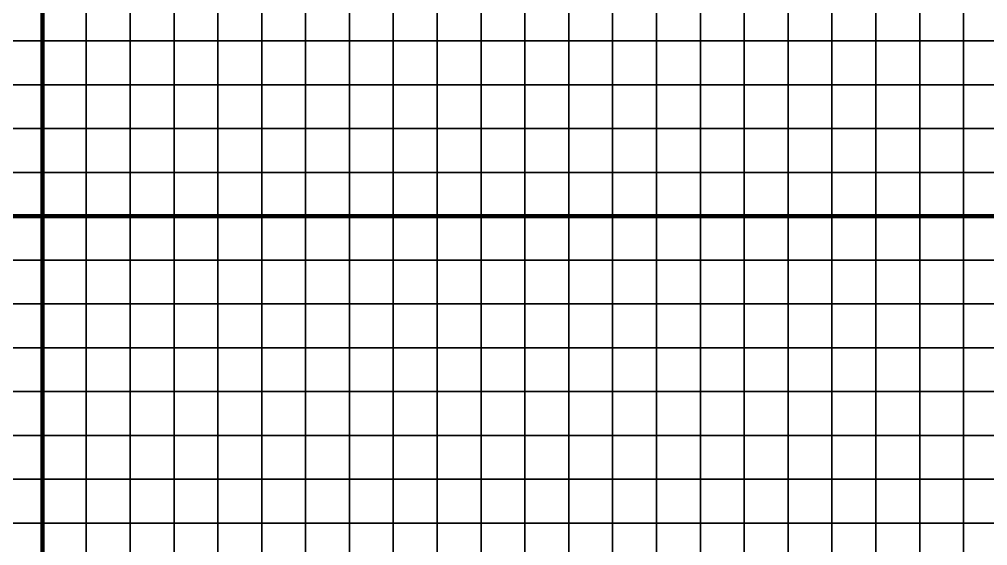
# Model space of a CAD drawing. Header units: metres. Extents: x -742423 to -738655, y -224537 to -222616.
# Drawn here: x -739560.6 to -739339.8, y -224292.1 to -224172 of the extents above; entities that cross this region are included whole.
import ezdxf

# ---------------------------------------------------------------- set-up
doc = ezdxf.new("R2010")
doc.units = ezdxf.units.M
doc.header["$MEASUREMENT"] = 0
doc.layers.add('AREAS', color=3, linetype='Continuous')
doc.layers.add('TILES', color=5, linetype='Continuous')

# ---------------------------------------------------------------- blocks, each defined once
blk = doc.blocks.new('NWN_32x32_Area')
at = {"layer": 'AREAS', "const_width": 1}
blk.add_lwpolyline([(-734505.06, -224756.53), (-734205.06, -224756.53), (-734205.06, -225076.53), (-734505.06, -225076.53)], close=True, dxfattribs=at)
at = {"layer": 'TILES', "flags": 128}
for points in [[(-734505.06, -224766.53), (-734505.06, -224756.53), (-734495.06, -224756.53), (-734495.06, -224766.53)], [(-734495.06, -224766.53), (-734495.06, -224756.53), (-734485.06, -224756.53), (-734485.06, -224766.53)], [(-734485.06, -224766.53), (-734485.06, -224756.53), (-734475.06, -224756.53), (-734475.06, -224766.53)], [(-734475.06, -224766.53), (-734475.06, -224756.53), (-734465.06, -224756.53), (-734465.06, -224766.53)], [(-734465.06, -224766.53), (-734465.06, -224756.53), (-734455.06, -224756.53), (-734455.06, -224766.53)], [(-734455.06, -224766.53), (-734455.06, -224756.53), (-734445.06, -224756.53), (-734445.06, -224766.53)], [(-734445.06, -224766.53), (-734445.06, -224756.53), (-734435.06, -224756.53), (-734435.06, -224766.53)], [(-734435.06, -224766.53), (-734435.06, -224756.53), (-734425.06, -224756.53), (-734425.06, -224766.53)], [(-734425.06, -224766.53), (-734425.06, -224756.53), (-734415.06, -224756.53), (-734415.06, -224766.53)], [(-734415.06, -224766.53), (-734415.06, -224756.53), (-734405.06, -224756.53), (-734405.06, -224766.53)], [(-734405.06, -224766.53), (-734405.06, -224756.53), (-734395.06, -224756.53), (-734395.06, -224766.53)], [(-734395.06, -224766.53), (-734395.06, -224756.53), (-734385.06, -224756.53), (-734385.06, -224766.53)], [(-734385.06, -224766.53), (-734385.06, -224756.53), (-734375.06, -224756.53), (-734375.06, -224766.53)], [(-734375.06, -224766.53), (-734375.06, -224756.53), (-734365.06, -224756.53), (-734365.06, -224766.53)], [(-734365.06, -224766.53), (-734365.06, -224756.53), (-734355.06, -224756.53), (-734355.06, -224766.53)], [(-734355.06, -224766.53), (-734355.06, -224756.53), (-734345.06, -224756.53), (-734345.06, -224766.53)], [(-734345.06, -224766.53), (-734345.06, -224756.53), (-734335.06, -224756.53), (-734335.06, -224766.53)], [(-734335.06, -224766.53), (-734335.06, -224756.53), (-734325.06, -224756.53), (-734325.06, -224766.53)], [(-734325.06, -224766.53), (-734325.06, -224756.53), (-734315.06, -224756.53), (-734315.06, -224766.53)], [(-734315.06, -224766.53), (-734315.06, -224756.53), (-734305.06, -224756.53), (-734305.06, -224766.53)], [(-734305.06, -224766.53), (-734305.06, -224756.53), (-734295.06, -224756.53), (-734295.06, -224766.53)], [(-734295.06, -224766.53), (-734295.06, -224756.53), (-734285.06, -224756.53), (-734285.06, -224766.53)], [(-734215.06, -224766.53), (-734215.06, -224756.53), (-734205.06, -224756.53), (-734205.06, -224766.53)], [(-734505.06, -224776.53), (-734505.06, -224766.53), (-734495.06, -224766.53), (-734495.06, -224776.53)], [(-734495.06, -224776.53), (-734495.06, -224766.53), (-734485.06, -224766.53), (-734485.06, -224776.53)], [(-734485.06, -224776.53), (-734485.06, -224766.53), (-734475.06, -224766.53), (-734475.06, -224776.53)], [(-734475.06, -224776.53), (-734475.06, -224766.53), (-734465.06, -224766.53), (-734465.06, -224776.53)], [(-734465.06, -224776.53), (-734465.06, -224766.53), (-734455.06, -224766.53), (-734455.06, -224776.53)], [(-734455.06, -224776.53), (-734455.06, -224766.53), (-734445.06, -224766.53), (-734445.06, -224776.53)], [(-734445.06, -224776.53), (-734445.06, -224766.53), (-734435.06, -224766.53), (-734435.06, -224776.53)], [(-734435.06, -224776.53), (-734435.06, -224766.53), (-734425.06, -224766.53), (-734425.06, -224776.53)], [(-734425.06, -224776.53), (-734425.06, -224766.53), (-734415.06, -224766.53), (-734415.06, -224776.53)], [(-734415.06, -224776.53), (-734415.06, -224766.53), (-734405.06, -224766.53), (-734405.06, -224776.53)], [(-734405.06, -224776.53), (-734405.06, -224766.53), (-734395.06, -224766.53), (-734395.06, -224776.53)], [(-734395.06, -224776.53), (-734395.06, -224766.53), (-734385.06, -224766.53), (-734385.06, -224776.53)], [(-734385.06, -224776.53), (-734385.06, -224766.53), (-734375.06, -224766.53), (-734375.06, -224776.53)], [(-734375.06, -224776.53), (-734375.06, -224766.53), (-734365.06, -224766.53), (-734365.06, -224776.53)], [(-734365.06, -224776.53), (-734365.06, -224766.53), (-734355.06, -224766.53), (-734355.06, -224776.53)], [(-734355.06, -224776.53), (-734355.06, -224766.53), (-734345.06, -224766.53), (-734345.06, -224776.53)], [(-734345.06, -224776.53), (-734345.06, -224766.53), (-734335.06, -224766.53), (-734335.06, -224776.53)], [(-734335.06, -224776.53), (-734335.06, -224766.53), (-734325.06, -224766.53), (-734325.06, -224776.53)], [(-734325.06, -224776.53), (-734325.06, -224766.53), (-734315.06, -224766.53), (-734315.06, -224776.53)], [(-734315.06, -224776.53), (-734315.06, -224766.53), (-734305.06, -224766.53), (-734305.06, -224776.53)], [(-734305.06, -224776.53), (-734305.06, -224766.53), (-734295.06, -224766.53), (-734295.06, -224776.53)], [(-734295.06, -224776.53), (-734295.06, -224766.53), (-734285.06, -224766.53), (-734285.06, -224776.53)], [(-734215.06, -224776.53), (-734215.06, -224766.53), (-734205.06, -224766.53), (-734205.06, -224776.53)], [(-734505.06, -224786.53), (-734505.06, -224776.53), (-734495.06, -224776.53), (-734495.06, -224786.53)], [(-734495.06, -224786.53), (-734495.06, -224776.53), (-734485.06, -224776.53), (-734485.06, -224786.53)], [(-734485.06, -224786.53), (-734485.06, -224776.53), (-734475.06, -224776.53), (-734475.06, -224786.53)], [(-734475.06, -224786.53), (-734475.06, -224776.53), (-734465.06, -224776.53), (-734465.06, -224786.53)], [(-734465.06, -224786.53), (-734465.06, -224776.53), (-734455.06, -224776.53), (-734455.06, -224786.53)], [(-734455.06, -224786.53), (-734455.06, -224776.53), (-734445.06, -224776.53), (-734445.06, -224786.53)], [(-734445.06, -224786.53), (-734445.06, -224776.53), (-734435.06, -224776.53), (-734435.06, -224786.53)], [(-734435.06, -224786.53), (-734435.06, -224776.53), (-734425.06, -224776.53), (-734425.06, -224786.53)], [(-734425.06, -224786.53), (-734425.06, -224776.53), (-734415.06, -224776.53), (-734415.06, -224786.53)], [(-734415.06, -224786.53), (-734415.06, -224776.53), (-734405.06, -224776.53), (-734405.06, -224786.53)], [(-734405.06, -224786.53), (-734405.06, -224776.53), (-734395.06, -224776.53), (-734395.06, -224786.53)], [(-734395.06, -224786.53), (-734395.06, -224776.53), (-734385.06, -224776.53), (-734385.06, -224786.53)], [(-734385.06, -224786.53), (-734385.06, -224776.53), (-734375.06, -224776.53), (-734375.06, -224786.53)], [(-734375.06, -224786.53), (-734375.06, -224776.53), (-734365.06, -224776.53), (-734365.06, -224786.53)], [(-734365.06, -224786.53), (-734365.06, -224776.53), (-734355.06, -224776.53), (-734355.06, -224786.53)], [(-734355.06, -224786.53), (-734355.06, -224776.53), (-734345.06, -224776.53), (-734345.06, -224786.53)], [(-734345.06, -224786.53), (-734345.06, -224776.53), (-734335.06, -224776.53), (-734335.06, -224786.53)], [(-734335.06, -224786.53), (-734335.06, -224776.53), (-734325.06, -224776.53), (-734325.06, -224786.53)], [(-734325.06, -224786.53), (-734325.06, -224776.53), (-734315.06, -224776.53), (-734315.06, -224786.53)], [(-734315.06, -224786.53), (-734315.06, -224776.53), (-734305.06, -224776.53), (-734305.06, -224786.53)], [(-734305.06, -224786.53), (-734305.06, -224776.53), (-734295.06, -224776.53), (-734295.06, -224786.53)], [(-734295.06, -224786.53), (-734295.06, -224776.53), (-734285.06, -224776.53), (-734285.06, -224786.53)], [(-734215.06, -224786.53), (-734215.06, -224776.53), (-734205.06, -224776.53), (-734205.06, -224786.53)], [(-734505.06, -224796.53), (-734505.06, -224786.53), (-734495.06, -224786.53), (-734495.06, -224796.53)], [(-734495.06, -224796.53), (-734495.06, -224786.53), (-734485.06, -224786.53), (-734485.06, -224796.53)], [(-734485.06, -224796.53), (-734485.06, -224786.53), (-734475.06, -224786.53), (-734475.06, -224796.53)], [(-734475.06, -224796.53), (-734475.06, -224786.53), (-734465.06, -224786.53), (-734465.06, -224796.53)], [(-734465.06, -224796.53), (-734465.06, -224786.53), (-734455.06, -224786.53), (-734455.06, -224796.53)], [(-734455.06, -224796.53), (-734455.06, -224786.53), (-734445.06, -224786.53), (-734445.06, -224796.53)], [(-734445.06, -224796.53), (-734445.06, -224786.53), (-734435.06, -224786.53), (-734435.06, -224796.53)], [(-734435.06, -224796.53), (-734435.06, -224786.53), (-734425.06, -224786.53), (-734425.06, -224796.53)], [(-734425.06, -224796.53), (-734425.06, -224786.53), (-734415.06, -224786.53), (-734415.06, -224796.53)], [(-734415.06, -224796.53), (-734415.06, -224786.53), (-734405.06, -224786.53), (-734405.06, -224796.53)], [(-734405.06, -224796.53), (-734405.06, -224786.53), (-734395.06, -224786.53), (-734395.06, -224796.53)], [(-734395.06, -224796.53), (-734395.06, -224786.53), (-734385.06, -224786.53), (-734385.06, -224796.53)], [(-734385.06, -224796.53), (-734385.06, -224786.53), (-734375.06, -224786.53), (-734375.06, -224796.53)], [(-734375.06, -224796.53), (-734375.06, -224786.53), (-734365.06, -224786.53), (-734365.06, -224796.53)], [(-734365.06, -224796.53), (-734365.06, -224786.53), (-734355.06, -224786.53), (-734355.06, -224796.53)], [(-734355.06, -224796.53), (-734355.06, -224786.53), (-734345.06, -224786.53), (-734345.06, -224796.53)], [(-734345.06, -224796.53), (-734345.06, -224786.53), (-734335.06, -224786.53), (-734335.06, -224796.53)], [(-734335.06, -224796.53), (-734335.06, -224786.53), (-734325.06, -224786.53), (-734325.06, -224796.53)], [(-734325.06, -224796.53), (-734325.06, -224786.53), (-734315.06, -224786.53), (-734315.06, -224796.53)], [(-734315.06, -224796.53), (-734315.06, -224786.53), (-734305.06, -224786.53), (-734305.06, -224796.53)], [(-734305.06, -224796.53), (-734305.06, -224786.53), (-734295.06, -224786.53), (-734295.06, -224796.53)], [(-734295.06, -224796.53), (-734295.06, -224786.53), (-734285.06, -224786.53), (-734285.06, -224796.53)], [(-734215.06, -224796.53), (-734215.06, -224786.53), (-734205.06, -224786.53), (-734205.06, -224796.53)], [(-734505.06, -224806.53), (-734505.06, -224796.53), (-734495.06, -224796.53), (-734495.06, -224806.53)], [(-734495.06, -224806.53), (-734495.06, -224796.53), (-734485.06, -224796.53), (-734485.06, -224806.53)], [(-734485.06, -224806.53), (-734485.06, -224796.53), (-734475.06, -224796.53), (-734475.06, -224806.53)], [(-734475.06, -224806.53), (-734475.06, -224796.53), (-734465.06, -224796.53), (-734465.06, -224806.53)], [(-734465.06, -224806.53), (-734465.06, -224796.53), (-734455.06, -224796.53), (-734455.06, -224806.53)], [(-734455.06, -224806.53), (-734455.06, -224796.53), (-734445.06, -224796.53), (-734445.06, -224806.53)], [(-734445.06, -224806.53), (-734445.06, -224796.53), (-734435.06, -224796.53), (-734435.06, -224806.53)], [(-734435.06, -224806.53), (-734435.06, -224796.53), (-734425.06, -224796.53), (-734425.06, -224806.53)], [(-734425.06, -224806.53), (-734425.06, -224796.53), (-734415.06, -224796.53), (-734415.06, -224806.53)], [(-734415.06, -224806.53), (-734415.06, -224796.53), (-734405.06, -224796.53), (-734405.06, -224806.53)], [(-734405.06, -224806.53), (-734405.06, -224796.53), (-734395.06, -224796.53), (-734395.06, -224806.53)], [(-734395.06, -224806.53), (-734395.06, -224796.53), (-734385.06, -224796.53), (-734385.06, -224806.53)], [(-734385.06, -224806.53), (-734385.06, -224796.53), (-734375.06, -224796.53), (-734375.06, -224806.53)], [(-734375.06, -224806.53), (-734375.06, -224796.53), (-734365.06, -224796.53), (-734365.06, -224806.53)], [(-734365.06, -224806.53), (-734365.06, -224796.53), (-734355.06, -224796.53), (-734355.06, -224806.53)], [(-734355.06, -224806.53), (-734355.06, -224796.53), (-734345.06, -224796.53), (-734345.06, -224806.53)], [(-734345.06, -224806.53), (-734345.06, -224796.53), (-734335.06, -224796.53), (-734335.06, -224806.53)], [(-734335.06, -224806.53), (-734335.06, -224796.53), (-734325.06, -224796.53), (-734325.06, -224806.53)], [(-734325.06, -224806.53), (-734325.06, -224796.53), (-734315.06, -224796.53), (-734315.06, -224806.53)], [(-734315.06, -224806.53), (-734315.06, -224796.53), (-734305.06, -224796.53), (-734305.06, -224806.53)], [(-734305.06, -224806.53), (-734305.06, -224796.53), (-734295.06, -224796.53), (-734295.06, -224806.53)], [(-734295.06, -224806.53), (-734295.06, -224796.53), (-734285.06, -224796.53), (-734285.06, -224806.53)], [(-734215.06, -224806.53), (-734215.06, -224796.53), (-734205.06, -224796.53), (-734205.06, -224806.53)], [(-734505.06, -224816.53), (-734505.06, -224806.53), (-734495.06, -224806.53), (-734495.06, -224816.53)], [(-734495.06, -224816.53), (-734495.06, -224806.53), (-734485.06, -224806.53), (-734485.06, -224816.53)], [(-734485.06, -224816.53), (-734485.06, -224806.53), (-734475.06, -224806.53), (-734475.06, -224816.53)], [(-734475.06, -224816.53), (-734475.06, -224806.53), (-734465.06, -224806.53), (-734465.06, -224816.53)], [(-734465.06, -224816.53), (-734465.06, -224806.53), (-734455.06, -224806.53), (-734455.06, -224816.53)], [(-734455.06, -224816.53), (-734455.06, -224806.53), (-734445.06, -224806.53), (-734445.06, -224816.53)], [(-734445.06, -224816.53), (-734445.06, -224806.53), (-734435.06, -224806.53), (-734435.06, -224816.53)], [(-734435.06, -224816.53), (-734435.06, -224806.53), (-734425.06, -224806.53), (-734425.06, -224816.53)], [(-734425.06, -224816.53), (-734425.06, -224806.53), (-734415.06, -224806.53), (-734415.06, -224816.53)], [(-734415.06, -224816.53), (-734415.06, -224806.53), (-734405.06, -224806.53), (-734405.06, -224816.53)], [(-734405.06, -224816.53), (-734405.06, -224806.53), (-734395.06, -224806.53), (-734395.06, -224816.53)], [(-734395.06, -224816.53), (-734395.06, -224806.53), (-734385.06, -224806.53), (-734385.06, -224816.53)], [(-734385.06, -224816.53), (-734385.06, -224806.53), (-734375.06, -224806.53), (-734375.06, -224816.53)], [(-734375.06, -224816.53), (-734375.06, -224806.53), (-734365.06, -224806.53), (-734365.06, -224816.53)], [(-734365.06, -224816.53), (-734365.06, -224806.53), (-734355.06, -224806.53), (-734355.06, -224816.53)], [(-734355.06, -224816.53), (-734355.06, -224806.53), (-734345.06, -224806.53), (-734345.06, -224816.53)], [(-734345.06, -224816.53), (-734345.06, -224806.53), (-734335.06, -224806.53), (-734335.06, -224816.53)], [(-734335.06, -224816.53), (-734335.06, -224806.53), (-734325.06, -224806.53), (-734325.06, -224816.53)], [(-734325.06, -224816.53), (-734325.06, -224806.53), (-734315.06, -224806.53), (-734315.06, -224816.53)], [(-734315.06, -224816.53), (-734315.06, -224806.53), (-734305.06, -224806.53), (-734305.06, -224816.53)], [(-734305.06, -224816.53), (-734305.06, -224806.53), (-734295.06, -224806.53), (-734295.06, -224816.53)], [(-734295.06, -224816.53), (-734295.06, -224806.53), (-734285.06, -224806.53), (-734285.06, -224816.53)], [(-734215.06, -224816.53), (-734215.06, -224806.53), (-734205.06, -224806.53), (-734205.06, -224816.53)], [(-734505.06, -224826.53), (-734505.06, -224816.53), (-734495.06, -224816.53), (-734495.06, -224826.53)], [(-734495.06, -224826.53), (-734495.06, -224816.53), (-734485.06, -224816.53), (-734485.06, -224826.53)], [(-734485.06, -224826.53), (-734485.06, -224816.53), (-734475.06, -224816.53), (-734475.06, -224826.53)], [(-734475.06, -224826.53), (-734475.06, -224816.53), (-734465.06, -224816.53), (-734465.06, -224826.53)], [(-734465.06, -224826.53), (-734465.06, -224816.53), (-734455.06, -224816.53), (-734455.06, -224826.53)], [(-734455.06, -224826.53), (-734455.06, -224816.53), (-734445.06, -224816.53), (-734445.06, -224826.53)], [(-734445.06, -224826.53), (-734445.06, -224816.53), (-734435.06, -224816.53), (-734435.06, -224826.53)], [(-734435.06, -224826.53), (-734435.06, -224816.53), (-734425.06, -224816.53), (-734425.06, -224826.53)], [(-734425.06, -224826.53), (-734425.06, -224816.53), (-734415.06, -224816.53), (-734415.06, -224826.53)], [(-734415.06, -224826.53), (-734415.06, -224816.53), (-734405.06, -224816.53), (-734405.06, -224826.53)], [(-734405.06, -224826.53), (-734405.06, -224816.53), (-734395.06, -224816.53), (-734395.06, -224826.53)], [(-734395.06, -224826.53), (-734395.06, -224816.53), (-734385.06, -224816.53), (-734385.06, -224826.53)], [(-734385.06, -224826.53), (-734385.06, -224816.53), (-734375.06, -224816.53), (-734375.06, -224826.53)], [(-734375.06, -224826.53), (-734375.06, -224816.53), (-734365.06, -224816.53), (-734365.06, -224826.53)], [(-734365.06, -224826.53), (-734365.06, -224816.53), (-734355.06, -224816.53), (-734355.06, -224826.53)], [(-734355.06, -224826.53), (-734355.06, -224816.53), (-734345.06, -224816.53), (-734345.06, -224826.53)], [(-734345.06, -224826.53), (-734345.06, -224816.53), (-734335.06, -224816.53), (-734335.06, -224826.53)], [(-734335.06, -224826.53), (-734335.06, -224816.53), (-734325.06, -224816.53), (-734325.06, -224826.53)], [(-734325.06, -224826.53), (-734325.06, -224816.53), (-734315.06, -224816.53), (-734315.06, -224826.53)], [(-734315.06, -224826.53), (-734315.06, -224816.53), (-734305.06, -224816.53), (-734305.06, -224826.53)], [(-734305.06, -224826.53), (-734305.06, -224816.53), (-734295.06, -224816.53), (-734295.06, -224826.53)], [(-734295.06, -224826.53), (-734295.06, -224816.53), (-734285.06, -224816.53), (-734285.06, -224826.53)], [(-734215.06, -224826.53), (-734215.06, -224816.53), (-734205.06, -224816.53), (-734205.06, -224826.53)], [(-734505.06, -224836.53), (-734505.06, -224826.53), (-734495.06, -224826.53), (-734495.06, -224836.53)], [(-734495.06, -224836.53), (-734495.06, -224826.53), (-734485.06, -224826.53), (-734485.06, -224836.53)], [(-734485.06, -224836.53), (-734485.06, -224826.53), (-734475.06, -224826.53), (-734475.06, -224836.53)], [(-734475.06, -224836.53), (-734475.06, -224826.53), (-734465.06, -224826.53), (-734465.06, -224836.53)], [(-734465.06, -224836.53), (-734465.06, -224826.53), (-734455.06, -224826.53), (-734455.06, -224836.53)], [(-734455.06, -224836.53), (-734455.06, -224826.53), (-734445.06, -224826.53), (-734445.06, -224836.53)], [(-734445.06, -224836.53), (-734445.06, -224826.53), (-734435.06, -224826.53), (-734435.06, -224836.53)], [(-734435.06, -224836.53), (-734435.06, -224826.53), (-734425.06, -224826.53), (-734425.06, -224836.53)], [(-734425.06, -224836.53), (-734425.06, -224826.53), (-734415.06, -224826.53), (-734415.06, -224836.53)], [(-734415.06, -224836.53), (-734415.06, -224826.53), (-734405.06, -224826.53), (-734405.06, -224836.53)], [(-734405.06, -224836.53), (-734405.06, -224826.53), (-734395.06, -224826.53), (-734395.06, -224836.53)], [(-734395.06, -224836.53), (-734395.06, -224826.53), (-734385.06, -224826.53), (-734385.06, -224836.53)], [(-734385.06, -224836.53), (-734385.06, -224826.53), (-734375.06, -224826.53), (-734375.06, -224836.53)], [(-734375.06, -224836.53), (-734375.06, -224826.53), (-734365.06, -224826.53), (-734365.06, -224836.53)], [(-734365.06, -224836.53), (-734365.06, -224826.53), (-734355.06, -224826.53), (-734355.06, -224836.53)], [(-734355.06, -224836.53), (-734355.06, -224826.53), (-734345.06, -224826.53), (-734345.06, -224836.53)], [(-734345.06, -224836.53), (-734345.06, -224826.53), (-734335.06, -224826.53), (-734335.06, -224836.53)], [(-734335.06, -224836.53), (-734335.06, -224826.53), (-734325.06, -224826.53), (-734325.06, -224836.53)], [(-734325.06, -224836.53), (-734325.06, -224826.53), (-734315.06, -224826.53), (-734315.06, -224836.53)], [(-734315.06, -224836.53), (-734315.06, -224826.53), (-734305.06, -224826.53), (-734305.06, -224836.53)], [(-734305.06, -224836.53), (-734305.06, -224826.53), (-734295.06, -224826.53), (-734295.06, -224836.53)], [(-734295.06, -224836.53), (-734295.06, -224826.53), (-734285.06, -224826.53), (-734285.06, -224836.53)], [(-734215.06, -224836.53), (-734215.06, -224826.53), (-734205.06, -224826.53), (-734205.06, -224836.53)], [(-734505.06, -225036.53), (-734505.06, -225026.53), (-734495.06, -225026.53), (-734495.06, -225036.53)], [(-734495.06, -225036.53), (-734495.06, -225026.53), (-734485.06, -225026.53), (-734485.06, -225036.53)], [(-734485.06, -225036.53), (-734485.06, -225026.53), (-734475.06, -225026.53), (-734475.06, -225036.53)], [(-734475.06, -225036.53), (-734475.06, -225026.53), (-734465.06, -225026.53), (-734465.06, -225036.53)], [(-734465.06, -225036.53), (-734465.06, -225026.53), (-734455.06, -225026.53), (-734455.06, -225036.53)], [(-734455.06, -225036.53), (-734455.06, -225026.53), (-734445.06, -225026.53), (-734445.06, -225036.53)], [(-734445.06, -225036.53), (-734445.06, -225026.53), (-734435.06, -225026.53), (-734435.06, -225036.53)], [(-734435.06, -225036.53), (-734435.06, -225026.53), (-734425.06, -225026.53), (-734425.06, -225036.53)], [(-734425.06, -225036.53), (-734425.06, -225026.53), (-734415.06, -225026.53), (-734415.06, -225036.53)], [(-734415.06, -225036.53), (-734415.06, -225026.53), (-734405.06, -225026.53), (-734405.06, -225036.53)], [(-734405.06, -225036.53), (-734405.06, -225026.53), (-734395.06, -225026.53), (-734395.06, -225036.53)], [(-734395.06, -225036.53), (-734395.06, -225026.53), (-734385.06, -225026.53), (-734385.06, -225036.53)], [(-734385.06, -225036.53), (-734385.06, -225026.53), (-734375.06, -225026.53), (-734375.06, -225036.53)], [(-734375.06, -225036.53), (-734375.06, -225026.53), (-734365.06, -225026.53), (-734365.06, -225036.53)], [(-734365.06, -225036.53), (-734365.06, -225026.53), (-734355.06, -225026.53), (-734355.06, -225036.53)], [(-734355.06, -225036.53), (-734355.06, -225026.53), (-734345.06, -225026.53), (-734345.06, -225036.53)], [(-734345.06, -225036.53), (-734345.06, -225026.53), (-734335.06, -225026.53), (-734335.06, -225036.53)], [(-734335.06, -225036.53), (-734335.06, -225026.53), (-734325.06, -225026.53), (-734325.06, -225036.53)], [(-734325.06, -225036.53), (-734325.06, -225026.53), (-734315.06, -225026.53), (-734315.06, -225036.53)], [(-734315.06, -225036.53), (-734315.06, -225026.53), (-734305.06, -225026.53), (-734305.06, -225036.53)], [(-734305.06, -225036.53), (-734305.06, -225026.53), (-734295.06, -225026.53), (-734295.06, -225036.53)], [(-734295.06, -225036.53), (-734295.06, -225026.53), (-734285.06, -225026.53), (-734285.06, -225036.53)], [(-734215.06, -225036.53), (-734215.06, -225026.53), (-734205.06, -225026.53), (-734205.06, -225036.53)], [(-734505.06, -225046.53), (-734505.06, -225036.53), (-734495.06, -225036.53), (-734495.06, -225046.53)], [(-734495.06, -225046.53), (-734495.06, -225036.53), (-734485.06, -225036.53), (-734485.06, -225046.53)], [(-734485.06, -225046.53), (-734485.06, -225036.53), (-734475.06, -225036.53), (-734475.06, -225046.53)], [(-734475.06, -225046.53), (-734475.06, -225036.53), (-734465.06, -225036.53), (-734465.06, -225046.53)], [(-734465.06, -225046.53), (-734465.06, -225036.53), (-734455.06, -225036.53), (-734455.06, -225046.53)], [(-734455.06, -225046.53), (-734455.06, -225036.53), (-734445.06, -225036.53), (-734445.06, -225046.53)], [(-734445.06, -225046.53), (-734445.06, -225036.53), (-734435.06, -225036.53), (-734435.06, -225046.53)], [(-734435.06, -225046.53), (-734435.06, -225036.53), (-734425.06, -225036.53), (-734425.06, -225046.53)], [(-734425.06, -225046.53), (-734425.06, -225036.53), (-734415.06, -225036.53), (-734415.06, -225046.53)], [(-734415.06, -225046.53), (-734415.06, -225036.53), (-734405.06, -225036.53), (-734405.06, -225046.53)], [(-734405.06, -225046.53), (-734405.06, -225036.53), (-734395.06, -225036.53), (-734395.06, -225046.53)], [(-734395.06, -225046.53), (-734395.06, -225036.53), (-734385.06, -225036.53), (-734385.06, -225046.53)], [(-734385.06, -225046.53), (-734385.06, -225036.53), (-734375.06, -225036.53), (-734375.06, -225046.53)], [(-734375.06, -225046.53), (-734375.06, -225036.53), (-734365.06, -225036.53), (-734365.06, -225046.53)], [(-734365.06, -225046.53), (-734365.06, -225036.53), (-734355.06, -225036.53), (-734355.06, -225046.53)], [(-734355.06, -225046.53), (-734355.06, -225036.53), (-734345.06, -225036.53), (-734345.06, -225046.53)], [(-734345.06, -225046.53), (-734345.06, -225036.53), (-734335.06, -225036.53), (-734335.06, -225046.53)], [(-734335.06, -225046.53), (-734335.06, -225036.53), (-734325.06, -225036.53), (-734325.06, -225046.53)], [(-734325.06, -225046.53), (-734325.06, -225036.53), (-734315.06, -225036.53), (-734315.06, -225046.53)], [(-734315.06, -225046.53), (-734315.06, -225036.53), (-734305.06, -225036.53), (-734305.06, -225046.53)], [(-734305.06, -225046.53), (-734305.06, -225036.53), (-734295.06, -225036.53), (-734295.06, -225046.53)], [(-734295.06, -225046.53), (-734295.06, -225036.53), (-734285.06, -225036.53), (-734285.06, -225046.53)], [(-734215.06, -225046.53), (-734215.06, -225036.53), (-734205.06, -225036.53), (-734205.06, -225046.53)], [(-734505.06, -225056.53), (-734505.06, -225046.53), (-734495.06, -225046.53), (-734495.06, -225056.53)], [(-734495.06, -225056.53), (-734495.06, -225046.53), (-734485.06, -225046.53), (-734485.06, -225056.53)], [(-734485.06, -225056.53), (-734485.06, -225046.53), (-734475.06, -225046.53), (-734475.06, -225056.53)], [(-734475.06, -225056.53), (-734475.06, -225046.53), (-734465.06, -225046.53), (-734465.06, -225056.53)], [(-734465.06, -225056.53), (-734465.06, -225046.53), (-734455.06, -225046.53), (-734455.06, -225056.53)], [(-734455.06, -225056.53), (-734455.06, -225046.53), (-734445.06, -225046.53), (-734445.06, -225056.53)], [(-734445.06, -225056.53), (-734445.06, -225046.53), (-734435.06, -225046.53), (-734435.06, -225056.53)], [(-734435.06, -225056.53), (-734435.06, -225046.53), (-734425.06, -225046.53), (-734425.06, -225056.53)], [(-734425.06, -225056.53), (-734425.06, -225046.53), (-734415.06, -225046.53), (-734415.06, -225056.53)], [(-734415.06, -225056.53), (-734415.06, -225046.53), (-734405.06, -225046.53), (-734405.06, -225056.53)], [(-734405.06, -225056.53), (-734405.06, -225046.53), (-734395.06, -225046.53), (-734395.06, -225056.53)], [(-734395.06, -225056.53), (-734395.06, -225046.53), (-734385.06, -225046.53), (-734385.06, -225056.53)], [(-734385.06, -225056.53), (-734385.06, -225046.53), (-734375.06, -225046.53), (-734375.06, -225056.53)], [(-734375.06, -225056.53), (-734375.06, -225046.53), (-734365.06, -225046.53), (-734365.06, -225056.53)], [(-734365.06, -225056.53), (-734365.06, -225046.53), (-734355.06, -225046.53), (-734355.06, -225056.53)], [(-734355.06, -225056.53), (-734355.06, -225046.53), (-734345.06, -225046.53), (-734345.06, -225056.53)], [(-734345.06, -225056.53), (-734345.06, -225046.53), (-734335.06, -225046.53), (-734335.06, -225056.53)], [(-734335.06, -225056.53), (-734335.06, -225046.53), (-734325.06, -225046.53), (-734325.06, -225056.53)], [(-734325.06, -225056.53), (-734325.06, -225046.53), (-734315.06, -225046.53), (-734315.06, -225056.53)], [(-734315.06, -225056.53), (-734315.06, -225046.53), (-734305.06, -225046.53), (-734305.06, -225056.53)], [(-734305.06, -225056.53), (-734305.06, -225046.53), (-734295.06, -225046.53), (-734295.06, -225056.53)], [(-734295.06, -225056.53), (-734295.06, -225046.53), (-734285.06, -225046.53), (-734285.06, -225056.53)], [(-734215.06, -225056.53), (-734215.06, -225046.53), (-734205.06, -225046.53), (-734205.06, -225056.53)], [(-734505.06, -225066.53), (-734505.06, -225056.53), (-734495.06, -225056.53), (-734495.06, -225066.53)], [(-734495.06, -225066.53), (-734495.06, -225056.53), (-734485.06, -225056.53), (-734485.06, -225066.53)], [(-734485.06, -225066.53), (-734485.06, -225056.53), (-734475.06, -225056.53), (-734475.06, -225066.53)], [(-734475.06, -225066.53), (-734475.06, -225056.53), (-734465.06, -225056.53), (-734465.06, -225066.53)], [(-734465.06, -225066.53), (-734465.06, -225056.53), (-734455.06, -225056.53), (-734455.06, -225066.53)], [(-734455.06, -225066.53), (-734455.06, -225056.53), (-734445.06, -225056.53), (-734445.06, -225066.53)], [(-734445.06, -225066.53), (-734445.06, -225056.53), (-734435.06, -225056.53), (-734435.06, -225066.53)], [(-734435.06, -225066.53), (-734435.06, -225056.53), (-734425.06, -225056.53), (-734425.06, -225066.53)], [(-734425.06, -225066.53), (-734425.06, -225056.53), (-734415.06, -225056.53), (-734415.06, -225066.53)], [(-734415.06, -225066.53), (-734415.06, -225056.53), (-734405.06, -225056.53), (-734405.06, -225066.53)], [(-734405.06, -225066.53), (-734405.06, -225056.53), (-734395.06, -225056.53), (-734395.06, -225066.53)], [(-734395.06, -225066.53), (-734395.06, -225056.53), (-734385.06, -225056.53), (-734385.06, -225066.53)], [(-734385.06, -225066.53), (-734385.06, -225056.53), (-734375.06, -225056.53), (-734375.06, -225066.53)], [(-734375.06, -225066.53), (-734375.06, -225056.53), (-734365.06, -225056.53), (-734365.06, -225066.53)], [(-734365.06, -225066.53), (-734365.06, -225056.53), (-734355.06, -225056.53), (-734355.06, -225066.53)], [(-734355.06, -225066.53), (-734355.06, -225056.53), (-734345.06, -225056.53), (-734345.06, -225066.53)], [(-734345.06, -225066.53), (-734345.06, -225056.53), (-734335.06, -225056.53), (-734335.06, -225066.53)], [(-734335.06, -225066.53), (-734335.06, -225056.53), (-734325.06, -225056.53), (-734325.06, -225066.53)], [(-734325.06, -225066.53), (-734325.06, -225056.53), (-734315.06, -225056.53), (-734315.06, -225066.53)], [(-734315.06, -225066.53), (-734315.06, -225056.53), (-734305.06, -225056.53), (-734305.06, -225066.53)], [(-734305.06, -225066.53), (-734305.06, -225056.53), (-734295.06, -225056.53), (-734295.06, -225066.53)], [(-734295.06, -225066.53), (-734295.06, -225056.53), (-734285.06, -225056.53), (-734285.06, -225066.53)], [(-734215.06, -225066.53), (-734215.06, -225056.53), (-734205.06, -225056.53), (-734205.06, -225066.53)], [(-734505.06, -225076.53), (-734505.06, -225066.53), (-734495.06, -225066.53), (-734495.06, -225076.53)], [(-734495.06, -225076.53), (-734495.06, -225066.53), (-734485.06, -225066.53), (-734485.06, -225076.53)], [(-734485.06, -225076.53), (-734485.06, -225066.53), (-734475.06, -225066.53), (-734475.06, -225076.53)], [(-734475.06, -225076.53), (-734475.06, -225066.53), (-734465.06, -225066.53), (-734465.06, -225076.53)], [(-734465.06, -225076.53), (-734465.06, -225066.53), (-734455.06, -225066.53), (-734455.06, -225076.53)], [(-734455.06, -225076.53), (-734455.06, -225066.53), (-734445.06, -225066.53), (-734445.06, -225076.53)], [(-734445.06, -225076.53), (-734445.06, -225066.53), (-734435.06, -225066.53), (-734435.06, -225076.53)], [(-734435.06, -225076.53), (-734435.06, -225066.53), (-734425.06, -225066.53), (-734425.06, -225076.53)], [(-734425.06, -225076.53), (-734425.06, -225066.53), (-734415.06, -225066.53), (-734415.06, -225076.53)], [(-734415.06, -225076.53), (-734415.06, -225066.53), (-734405.06, -225066.53), (-734405.06, -225076.53)], [(-734405.06, -225076.53), (-734405.06, -225066.53), (-734395.06, -225066.53), (-734395.06, -225076.53)], [(-734395.06, -225076.53), (-734395.06, -225066.53), (-734385.06, -225066.53), (-734385.06, -225076.53)], [(-734385.06, -225076.53), (-734385.06, -225066.53), (-734375.06, -225066.53), (-734375.06, -225076.53)], [(-734375.06, -225076.53), (-734375.06, -225066.53), (-734365.06, -225066.53), (-734365.06, -225076.53)], [(-734365.06, -225076.53), (-734365.06, -225066.53), (-734355.06, -225066.53), (-734355.06, -225076.53)], [(-734355.06, -225076.53), (-734355.06, -225066.53), (-734345.06, -225066.53), (-734345.06, -225076.53)], [(-734345.06, -225076.53), (-734345.06, -225066.53), (-734335.06, -225066.53), (-734335.06, -225076.53)], [(-734335.06, -225076.53), (-734335.06, -225066.53), (-734325.06, -225066.53), (-734325.06, -225076.53)], [(-734325.06, -225076.53), (-734325.06, -225066.53), (-734315.06, -225066.53), (-734315.06, -225076.53)], [(-734315.06, -225076.53), (-734315.06, -225066.53), (-734305.06, -225066.53), (-734305.06, -225076.53)], [(-734305.06, -225076.53), (-734305.06, -225066.53), (-734295.06, -225066.53), (-734295.06, -225076.53)], [(-734295.06, -225076.53), (-734295.06, -225066.53), (-734285.06, -225066.53), (-734285.06, -225076.53)], [(-734215.06, -225076.53), (-734215.06, -225066.53), (-734205.06, -225066.53), (-734205.06, -225076.53)]]:
    blk.add_lwpolyline(points, close=True, dxfattribs=at)

msp = doc.modelspace()

# ---------------------------------------------------------------- block references
for p in [(-5350.25, 859.61), (-5050.25, 859.61), (-5350.25, 539.61), (-5050.25, 539.61)]:
    msp.add_blockref('NWN_32x32_Area', p)

doc.saveas('drawing.dxf')
